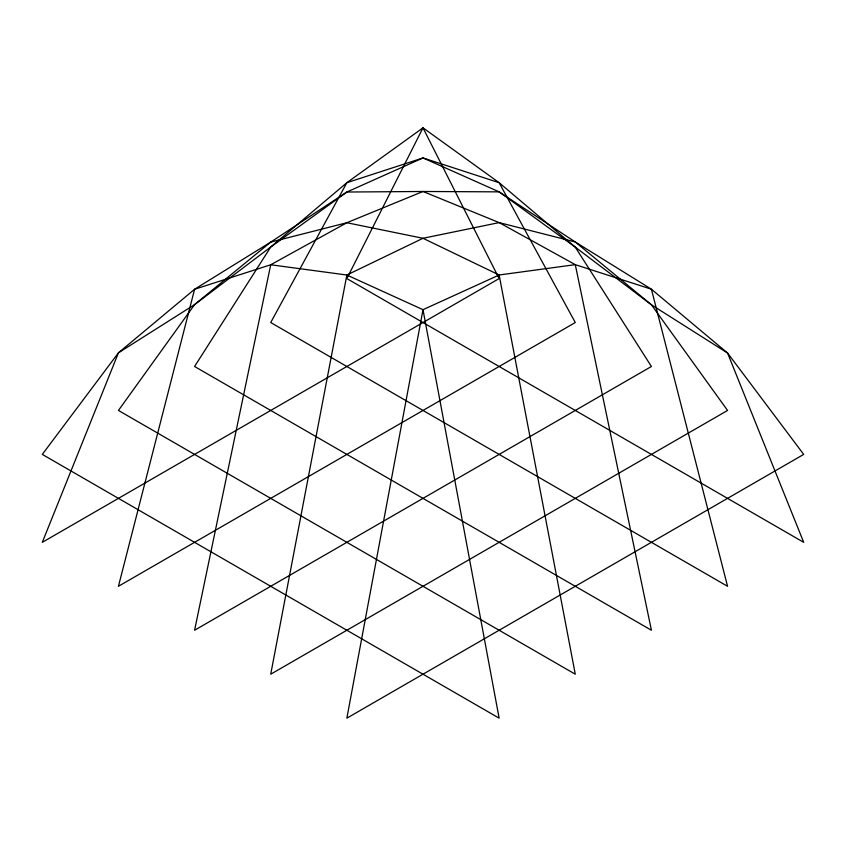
<?xml version="1.0" encoding="UTF-8"?>
<svg xmlns="http://www.w3.org/2000/svg" width="846" height="846" viewBox="0 0 846 846"><rect width="100%" height="100%" fill="white"/><g stroke="black" fill="none" stroke-linecap="round" stroke-linejoin="round"><path stroke-width="1.27" d="M423 309.689L346.86 718.169L803.7 454.408L727.56 353.025L651.42 289.216L575.28 241.988L499.14 191.862L423 157.938L346.86 182.704L270.72 247.021L194.58 304.613L118.44 352.824L42.3 454.408L499.14 718.169L423 309.689L346.86 275.024L270.72 264.766L194.58 289.269L118.44 352.824L42.3 542.328L499.14 278.577L423 127.831L346.86 182.704L270.72 322.538L727.56 586.289L651.42 289.216L575.28 264.65L499.14 222.604L423 191.482L346.86 192.031L270.72 242.104L194.58 289.269L118.44 586.289L575.28 322.538L499.14 182.694L423 127.831L346.86 278.577L803.7 542.328L727.56 353.025L651.42 304.782L575.28 247.138L499.14 191.862L423 191.482L346.86 222.731L270.72 264.766L194.58 630.249L651.42 366.487L575.28 247.138L499.14 182.694L423 157.938L346.86 192.031L270.72 247.021L194.58 366.487L651.42 630.249L575.28 264.65L499.14 274.992L423 309.689M346.86 275.024L270.72 674.209L727.56 410.447L651.42 304.782L575.28 241.988L499.14 222.604L423 238.286L346.86 275.024M194.58 304.613L118.44 410.447L575.28 674.209L499.14 274.992L423 238.286L346.86 222.731L270.72 242.104L194.58 304.613"/></g></svg>
